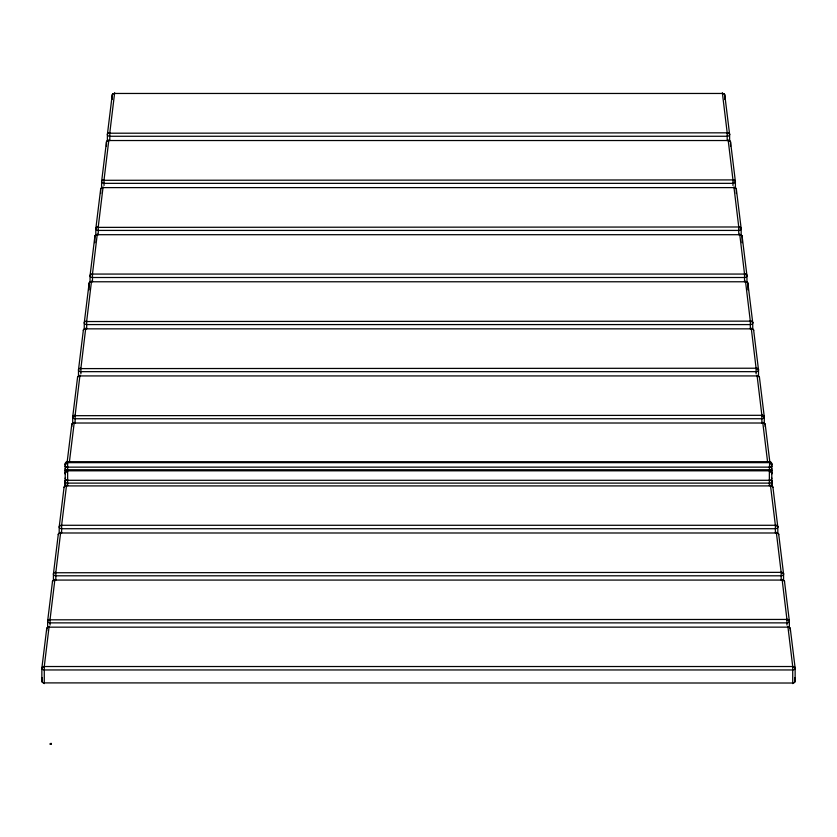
<?xml version="1.0" encoding="UTF-8"?>
<svg xmlns="http://www.w3.org/2000/svg" width="837" height="837" viewBox="0 0 837 837"><rect width="100%" height="100%" fill="white"/><g stroke="black" fill="none" stroke-linecap="round" stroke-linejoin="round"><path stroke-width="1.26" d="M793.581 683.023L44.277 682.898A2.427 1.716 0 0 1 41.85 681.182L42.258 677.75M49.938 744.239L50.011 743.737M53.108 580.627A2.427 1.716 0 0 0 52.469 581.642L47.625 621.169A2.427 1.716 0 0 0 50.063 622.874L786.937 622.874A2.427 1.716 0 0 0 789.364 621.169L784.531 581.642A2.427 1.716 0 0 0 783.892 580.627M59.887 533.096A2.427 1.716 0 0 0 58.255 534.571L53.411 574.088A2.427 1.716 0 0 0 55.838 575.804L781.162 575.804A2.427 1.716 0 0 0 783.589 574.088L778.745 534.571A2.427 1.716 0 0 0 777.113 533.096M64.962 486.287A2.427 1.716 0 0 0 64.031 487.49L59.197 527.007A2.427 1.716 0 0 0 61.624 528.722L775.376 528.722A2.427 1.716 0 0 0 777.803 527.007L772.969 487.49A2.427 1.716 0 0 0 772.038 486.287M67.054 462.871L71.762 424.589A2.427 1.716 0 0 1 72.39 423.574M78.176 376.493A2.427 1.716 0 0 0 77.538 377.508L72.693 417.025A2.427 1.716 0 0 0 75.121 418.741L761.879 418.741A2.427 1.716 0 0 0 764.307 417.025L759.462 377.508A2.427 1.716 0 0 0 758.824 376.493M84.956 328.951A2.427 1.716 0 0 0 83.323 330.427L78.479 369.954A2.427 1.716 0 0 0 80.907 371.659L756.093 371.659A2.427 1.716 0 0 0 758.521 369.954L753.677 330.427A2.427 1.716 0 0 0 752.044 328.951M49.111 626.442L44.277 666.524L44.277 683.609M772.969 487.49A2.427 1.716 -7 0 0 770.542 485.91L66.458 485.91L61.624 525.28L61.624 533.033M69.481 461.292L74.179 423.009A2.427 1.716 7 0 0 71.762 424.589L71.762 426.744M97.301 233.983L92.468 274.065L92.468 281.818M51.12 744.239L51.026 743.246L51.047 744.239M109.155 133.428L109.804 132.832L114.648 92.75M103.369 180.51L104.029 179.913L108.862 139.831M97.594 227.58L98.243 226.984L103.087 186.913M91.808 274.662L92.468 274.065L744.532 274.065A2.427 1.716 -7 0 1 746.949 275.645L746.96 275.791A2.427 1.716 0 0 1 744.532 277.507L92.468 277.507A2.427 1.716 0 0 1 90.04 275.791L94.884 236.275A2.427 1.716 0 0 1 95.816 235.061M86.033 321.743L86.682 321.146L91.526 281.065M80.247 368.824L80.907 368.228L85.74 328.146M74.472 415.895L75.121 415.309L79.965 375.227M60.965 525.877L61.624 525.28L775.376 525.28A2.427 1.716 -7 0 1 777.803 526.86L777.803 533.326M55.179 572.958L55.838 572.362L60.672 532.28M49.404 620.039L50.063 619.443L54.897 579.361M43.618 667.12L44.277 666.524L792.723 666.524A2.427 1.716 -7 0 1 795.14 668.093L795.15 668.25A2.427 1.716 0 0 1 792.723 669.956L44.277 669.956A2.427 1.716 0 0 1 41.85 668.25L46.694 628.723A2.427 1.716 0 0 1 47.332 627.708M66.981 480.292L770.019 480.292M66.981 467.14L770.019 467.14M108.946 133.209L727.196 132.832A2.427 1.716 -7 0 1 729.613 134.412L729.623 134.558A2.427 1.716 0 0 1 727.196 136.264L109.804 136.264A2.427 1.716 0 0 1 107.377 134.558L112.221 95.031A2.427 1.716 0 0 1 113.487 93.671M103.171 180.29L732.971 179.913A2.427 1.716 -7 0 1 735.388 181.483L735.399 181.639A2.427 1.716 0 0 1 732.971 183.345L104.029 183.345A2.427 1.716 0 0 1 101.601 181.639L106.445 142.112A2.427 1.716 0 0 1 108.465 140.574M97.385 227.371L738.757 226.984A2.427 1.716 -7 0 1 741.174 228.564L741.184 228.71A2.427 1.716 0 0 1 738.757 230.426L98.243 230.426A2.427 1.716 0 0 1 95.816 228.71L100.66 189.193A2.427 1.716 0 0 1 101.591 187.99M91.61 274.452L92.468 274.065A2.427 1.716 7 0 0 90.051 275.645L90.051 282.111M85.824 321.534L750.318 321.146A2.427 1.716 -7 0 1 752.735 322.726L752.745 322.873A2.427 1.716 0 0 1 750.318 324.589L86.682 324.578A2.427 1.716 0 0 1 84.255 322.873L89.099 283.345A2.427 1.716 0 0 1 90.03 282.142M80.049 368.604L756.093 368.228A2.427 1.716 -7 0 1 758.51 369.808L758.51 376.273A2.427 1.716 0 0 0 757.035 375.939M74.263 415.686L761.879 415.309A2.427 1.716 -7 0 1 764.296 416.878L764.296 423.355M60.766 525.667L61.624 525.28A2.427 1.716 7 0 0 59.197 526.86L59.197 533.483M54.98 572.749L781.162 572.362A2.427 1.716 -7 0 1 783.578 573.941L783.578 580.407A2.427 1.716 0 0 0 782.888 580.177M49.205 619.819L786.937 619.443A2.427 1.716 -7 0 1 789.364 621.023L789.364 627.488M43.419 666.901L44.277 666.524A2.427 1.716 7 0 0 41.86 668.093L41.85 681.182M66.782 480.145L67.64 479.81A2.427 2.124 0 0 0 65.213 481.934A2.427 1.182 0 0 0 67.64 483.116L769.36 483.116A2.427 1.182 0 0 0 771.787 481.934A2.427 2.124 0 0 0 769.36 479.81L769.716 480.396M66.981 462.516L67.64 462.306A2.427 2.427 0 0 0 67.012 462.39M65.213 486.213L65.213 463.96L66.426 463.876M66.782 467.067L67.64 466.805A2.427 2.365 0 0 0 65.213 469.17A2.427 0.555 0 0 0 67.64 469.735L769.36 469.735A2.427 0.555 0 0 0 771.787 469.17A2.427 2.365 0 0 0 769.36 466.805L769.716 467.182M770.019 470.812L66.981 470.812M66.981 461.689L770.019 461.689M66.782 461.7L67.64 461.532L67.64 469.735M794.742 677.75L795.15 681.182A2.427 1.716 0 0 1 792.723 682.898L793.643 682.73M792.723 682.908L793.654 682.751M65.537 482.122L65.296 482.143A2.427 2.427 0 0 0 65.537 483.388M771.463 464.786L771.787 464.734A2.427 2.427 0 0 0 770.574 462.631M771.463 482.991L771.787 482.939A2.427 2.427 0 0 1 771.463 484.152M66.981 462.652L770.019 462.652M770.218 470.959L769.36 470.969A2.427 2.124 0 0 1 771.787 473.104A2.427 1.182 0 0 0 770.574 472.078M96.517 234.799A2.427 1.716 0 0 1 97.301 234.705L739.699 234.705A2.427 1.716 0 0 1 740.483 234.799M73.394 423.114A2.427 1.716 0 0 1 74.179 423.02L762.821 423.009A2.427 1.716 -7 0 1 765.238 424.589L769.946 462.871M47.96 627.363A2.427 1.716 0 0 1 49.111 627.164L787.889 627.143A2.427 1.716 0 0 1 789.04 627.363M770.574 463.876L771.787 463.96L771.787 486.213M67.284 462.61L67.64 462.62A2.427 2.365 0 0 0 65.213 464.985A2.427 0.555 0 0 1 65.537 464.713M771.463 482.122L771.787 482.175A2.427 2.427 0 0 1 771.463 483.388M65.537 464.786L65.296 464.755A2.427 2.427 0 0 1 66.426 462.631M65.537 482.991L65.296 482.97A2.427 2.427 0 0 0 65.537 484.152M770.218 462.725L769.36 462.62A2.427 2.365 0 0 1 771.787 464.985A2.427 0.555 0 0 0 771.463 464.713M769.988 462.39A2.427 2.427 0 0 0 769.36 462.306L770.218 462.505M769.36 462.306L770.019 462.516M769.36 469.735L769.716 461.679M67.284 470.718L67.64 470.969A2.427 2.124 0 0 0 65.213 473.104A2.427 1.182 0 0 1 66.426 472.078M722.352 92.75L727.196 132.832L727.845 133.428M728.138 139.831L732.971 179.913L733.63 180.51M733.913 186.913L738.757 226.984L739.406 227.58M739.699 233.983L744.532 274.065L745.192 274.662M745.474 281.065L750.318 321.146L750.967 321.743M751.26 328.146L756.093 368.228L756.753 368.824M757.035 375.227L761.879 415.309L762.528 415.895M770.542 485.91L775.376 525.28L776.035 525.877M781.821 572.958L781.162 572.362L776.328 532.28M787.596 620.039L786.937 619.443L782.103 579.361M793.382 667.12L792.723 666.524L787.889 626.442M729.623 134.558A2.427 1.716 0 0 0 727.196 132.842L727.552 133.564M735.399 181.639A2.427 1.716 0 0 0 732.971 179.924L733.327 180.646M741.184 228.71A2.427 1.716 0 0 0 738.757 227.005L739.113 227.727M746.96 275.791A2.427 1.716 0 0 0 744.532 274.076L744.888 274.808M752.745 322.873A2.427 1.716 0 0 0 750.318 321.157L750.674 321.879M758.521 369.954A2.427 1.716 0 0 0 756.093 368.238L756.449 368.96M764.307 417.025A2.427 1.716 0 0 0 761.879 415.319L762.235 416.041M777.803 527.007A2.427 1.716 0 0 0 775.376 525.301L775.732 526.023M781.517 573.104L781.162 572.362L781.162 580.114M787.293 620.175L786.937 619.443L786.937 625.04M793.078 667.256L792.723 666.524L792.723 683.609M762.821 423.009L767.519 461.292M790.306 630.878L790.306 628.723A2.427 1.716 0 0 0 789.668 627.708M775.376 525.28L775.376 533.033M770.542 485.209L770.542 485.92M769.36 470.666L769.36 485.774M765.238 426.744L765.238 424.589A2.427 1.716 0 0 0 764.61 423.574M762.821 422.298L762.821 423.02A2.427 1.716 0 0 1 763.606 423.114M761.879 415.309L761.879 423.051M756.093 368.228L756.093 373.815M752.735 329.192L752.735 322.726L747.901 283.345A2.427 1.716 0 0 0 746.97 282.142M750.318 321.146L750.318 328.899M747.901 289.822L747.901 283.345A2.427 1.716 -7 0 0 745.474 281.776L91.526 281.776A2.427 1.716 7 0 0 89.099 283.345L89.099 289.822M746.949 282.111L746.949 275.645L742.116 236.275A2.427 1.716 0 0 0 741.184 235.061L741.174 228.564L736.34 189.193A2.427 1.716 0 0 0 735.409 187.99L735.388 181.483L730.555 142.112A2.427 1.716 0 0 0 728.535 140.574M744.532 274.065L744.532 281.818M742.116 242.74L742.116 236.275A2.427 1.716 -7 0 0 739.699 234.695M738.757 226.984L738.757 234.737M736.34 193.504L736.34 189.193A2.427 1.716 -7 0 0 733.913 187.614L103.087 187.614A2.427 1.716 7 0 0 100.66 189.193L100.66 193.504M732.971 179.913L732.971 185.5M730.555 146.423L730.555 142.112A2.427 1.716 -7 0 0 728.138 140.532L108.862 140.532A2.427 1.716 7 0 0 106.445 142.112L106.445 146.423M729.613 140.878L729.613 134.412L724.779 95.031A2.427 1.716 0 0 0 723.513 93.671M727.196 132.832L727.196 140.585M724.779 99.341L724.779 95.031A2.427 1.716 -7 0 0 722.352 93.462L114.648 93.462A2.427 1.716 7 0 0 112.221 95.031L112.221 99.341M109.804 140.585L109.804 132.832A2.427 1.716 7 0 0 107.387 134.412L107.377 141.024M104.029 185.5L104.029 179.913A2.427 1.716 7 0 0 101.612 181.483L101.601 188.105M98.243 234.737L98.243 226.984A2.427 1.716 7 0 0 95.826 228.564L95.816 235.187M94.884 242.74L94.884 236.275A2.427 1.716 7 0 1 97.301 234.695M86.682 328.899L86.682 321.146A2.427 1.716 7 0 0 84.265 322.726L84.255 329.339M80.907 373.815L80.907 368.228A2.427 1.716 7 0 0 78.49 369.808L78.479 376.42M75.121 423.051L75.121 415.309A2.427 1.716 7 0 0 72.704 416.878L72.693 423.501M74.179 422.298L74.179 423.02M67.64 470.666L67.64 485.774M66.458 485.209L66.458 485.92M55.838 580.114L55.838 572.362A2.427 1.716 7 0 0 53.422 573.941L53.411 580.554M50.063 625.04L50.063 619.443A2.427 1.716 7 0 0 47.636 621.023L47.625 627.635M46.694 630.878L46.694 628.723A2.427 1.716 7 0 1 49.111 627.143M65.213 463.96A2.427 2.427 0 0 1 67.64 461.532M769.36 461.532A2.427 2.427 0 0 1 771.787 463.96M771.463 480.365A2.427 2.344 0 0 1 771.787 481.537A2.427 0.628 0 0 0 771.463 481.223M65.537 480.365A2.427 2.344 0 0 0 65.213 481.537A2.427 0.628 0 0 1 65.537 481.223M65.296 485.606A2.427 2.344 0 0 1 65.537 485.041A2.427 1.381 0 0 0 65.213 485.763M771.704 485.606A2.427 2.344 0 0 0 771.463 485.041A2.427 1.381 0 0 1 771.787 485.763M792.723 666.534A2.427 1.716 0 0 1 795.15 668.25M793.35 682.814A2.427 1.716 -7 0 0 795.14 681.036L795.14 668.093L790.306 628.723A2.427 1.716 -7 0 0 787.889 627.143M43.65 682.814A2.427 1.716 7 0 1 41.86 681.036M65.537 482.447A2.427 0.555 0 0 0 65.213 482.729A2.427 2.365 0 0 0 65.537 483.912A2.427 0.617 0 0 0 65.213 484.225A2.427 2.354 0 0 0 65.537 485.397M771.463 482.447A2.427 0.555 0 0 1 771.787 482.729A2.427 2.365 0 0 1 771.463 483.912A2.427 0.617 0 0 1 771.787 484.225A2.427 2.354 0 0 1 771.463 485.397M64.031 487.49A2.427 1.716 7 0 1 66.458 485.91M65.537 479.036A2.427 0.628 0 0 1 65.213 478.722A2.427 2.344 0 0 1 65.537 477.55M65.537 472.863A2.427 2.344 0 0 0 65.213 474.035A2.427 0.628 0 0 1 65.537 473.732M771.463 479.036A2.427 0.628 0 0 0 771.787 478.722A2.427 2.344 0 0 0 771.463 477.55M771.463 472.863A2.427 2.344 0 0 1 771.787 474.035A2.427 0.628 0 0 0 771.463 473.732M771.463 469.787A2.427 1.998 0 0 1 771.787 470.781A2.427 1.381 0 0 0 771.463 470.091A2.427 2.354 0 0 1 771.787 471.231A2.427 0.617 0 0 1 771.463 471.534M771.463 480.176A2.427 1.998 0 0 1 771.787 481.181A2.427 1.381 0 0 1 771.463 481.871M65.537 480.176A2.427 1.998 0 0 0 65.213 481.181A2.427 1.381 0 0 0 65.537 481.871M65.537 469.787A2.427 1.998 0 0 0 65.213 470.781A2.427 1.381 0 0 1 65.537 470.091A2.427 2.354 0 0 0 65.213 471.231A2.427 0.617 0 0 0 65.537 471.534M753.677 330.427A2.427 1.716 -7 0 0 751.26 328.847L85.74 328.847A2.427 1.716 7 0 0 83.323 330.427M781.162 572.372A2.427 1.716 0 0 1 783.589 574.088M778.745 534.571A2.427 1.716 -7 0 0 776.328 532.991L60.672 532.991A2.427 1.716 7 0 0 58.255 534.571M65.537 465.424A2.427 2.354 0 0 0 65.213 466.596A2.427 0.617 0 0 1 65.537 466.282M771.463 465.424A2.427 2.354 0 0 1 771.787 466.596A2.427 0.617 0 0 0 771.463 466.282M734.321 187.655A2.427 1.716 0 0 1 735.074 187.833M101.926 187.833A2.427 1.716 0 0 1 102.679 187.655M65.296 485.868A2.427 2.239 0 0 1 65.537 485.334M771.463 485.334A2.427 2.239 0 0 1 771.704 485.868M759.462 377.508A2.427 1.716 -7 0 0 757.035 375.928L79.965 375.928A2.427 1.716 7 0 0 77.538 377.508M78.469 376.305A2.427 1.716 0 0 1 79.965 375.939M786.937 619.453A2.427 1.716 0 0 1 789.364 621.169M784.531 581.642A2.427 1.716 -7 0 0 782.103 580.072L54.897 580.072A2.427 1.716 7 0 0 52.469 581.642M53.401 580.439A2.427 1.716 0 0 1 54.112 580.177"/></g></svg>
